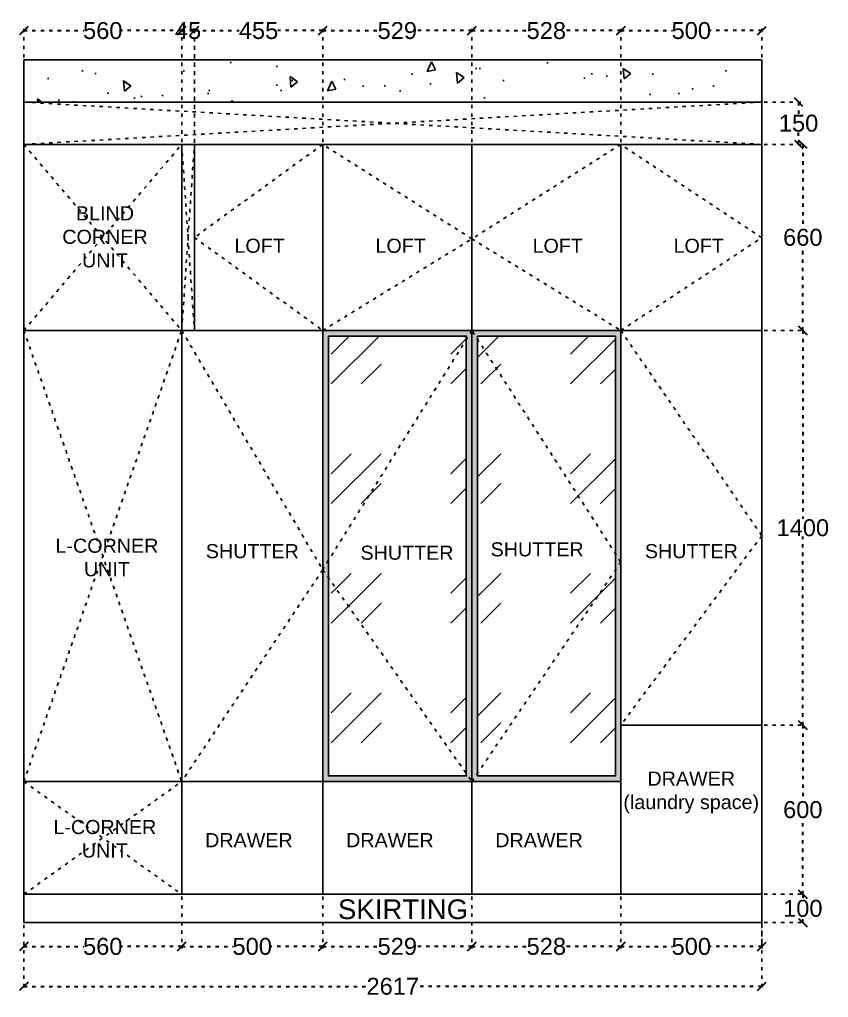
# Model space of a CAD drawing. Header units: millimetres. Extents: x 220712 to 1505573, y -354410 to 241923.
# Drawn here: x 225452 to 228320, y 85223 to 88691 of the extents above; entities that cross this region are included whole.
import ezdxf

# ---------------------------------------------------------------- set-up
doc = ezdxf.new("R2010")
doc.units = ezdxf.units.MM
doc.header["$MEASUREMENT"] = 0
doc.linetypes.add('ACAD_ISO03W100', pattern=[30, 12, -18])
doc.layers.add('Walls', color=253, linetype='Continuous')
doc.layers.add('Words', color=7, linetype='Continuous')
doc.styles.get("Standard").update_dxf_attribs({"font": 'arial.ttf'})
doc.dimstyles.get("Standard").update_dxf_attribs({"dimtxt": 60, "dimasz": 30, "dimexe": 7.75, "dimexo": 8.13, "dimgap": 0.63, "dimtad": 0, "dimtih": 1, "dimtoh": 1, "dimdec": 0, "dimzin": 0, "dimtxsty": 'Standard', "dimblk": 'OBLIQUE', "dimcen": 2.25, "dimclrd": 1, "dimclre": 1, "dimclrt": 1, "dimadec": 0, "dimazin": 0, "dimtfac": 1, "dimtdec": 0, "dimtofl": 0, "dimtmove": 0, "dimatfit": 3, "dimfxl": 1, "dimtolj": 1, "dimtzin": 0, "dimlwd": 30, "dimarcsym": 0})
pattern_1 = [(45, (0, 0), (424.26407, 0), [250, -350]), (45, (106.07, 0), (424.26407, 0), [100, -500]), (45, (0, 106.07), (424.26407, 0), [100, -500])]

# ---------------------------------------------------------------- blocks, each defined once
blk = doc.blocks.new('_Oblique')
at = {"color": 0, "linetype": 'ByBlock', "lineweight": -2}
blk.add_line((-0.5, -0.5), (0.5, 0.5), dxfattribs=at)
blk = doc.blocks.new('*D1544')
at = {"layer": 'Defpoints', "color": 0, "linetype": 'ACAD_ISO03W100', "transparency": 16777216}
for p in [(226527, 85588.5), (227056, 85588.5), (227056, 85403.5)]:
    blk.add_point(p, dxfattribs=at)
at = {"layer": 'Walls', "color": 1, "linetype": 'ACAD_ISO03W100', "lineweight": -2, "transparency": 16777216}
for p, q in [((226527, 85580.4), (226527, 85395.8)), ((227056, 85580.4), (227056, 85395.8))]:
    blk.add_line(p, q, dxfattribs=at)
at = {"layer": 'Walls', "color": 1, "linetype": 'ACAD_ISO03W100', "lineweight": 30, "transparency": 16777216}
for p, q in [((226527, 85403.5), (226724.5, 85403.5)), ((227056, 85403.5), (226858.5, 85403.5))]:
    blk.add_line(p, q, dxfattribs=at)
at = {"layer": 'Walls', "color": 1, "linetype": 'ACAD_ISO03W100', "lineweight": 30, "transparency": 16777216, "xscale": 30, "yscale": 30, "zscale": 30, "rotation": 180}
blk.add_blockref('_Oblique', (226527, 85403.5), dxfattribs=at)
at = {"layer": 'Walls', "color": 1, "linetype": 'ACAD_ISO03W100', "lineweight": 30, "transparency": 16777216, "xscale": 30, "yscale": 30, "zscale": 30}
blk.add_blockref('_Oblique', (227056, 85403.5), dxfattribs=at)
at = {"layer": 'Walls', "color": 1, "linetype": 'ACAD_ISO03W100', "transparency": 16777216, "insert": (226791.5, 85403.5), "char_height": 60, "attachment_point": 5}
blk.add_mtext('\\A1;529', dxfattribs=at)
blk = doc.blocks.new('*D1545')
at = {"layer": 'Defpoints', "color": 0, "linetype": 'ACAD_ISO03W100', "transparency": 16777216}
for p in [(226027, 85588.5), (225467, 85488.5), (226027, 85403.5)]:
    blk.add_point(p, dxfattribs=at)
at = {"layer": 'Walls', "color": 1, "linetype": 'ACAD_ISO03W100', "lineweight": -2, "transparency": 16777216}
for p, q in [((226027, 85580.4), (226027, 85395.8)), ((225467, 85480.4), (225467, 85395.8))]:
    blk.add_line(p, q, dxfattribs=at)
at = {"layer": 'Walls', "color": 1, "linetype": 'ACAD_ISO03W100', "lineweight": 30, "transparency": 16777216}
for p, q in [((225467, 85403.5), (225680.2, 85403.5)), ((226027, 85403.5), (225813.8, 85403.5))]:
    blk.add_line(p, q, dxfattribs=at)
at = {"layer": 'Walls', "color": 1, "linetype": 'ACAD_ISO03W100', "lineweight": 30, "transparency": 16777216, "xscale": 30, "yscale": 30, "zscale": 30, "rotation": 180}
blk.add_blockref('_Oblique', (225467, 85403.5), dxfattribs=at)
at = {"layer": 'Walls', "color": 1, "linetype": 'ACAD_ISO03W100', "lineweight": 30, "transparency": 16777216, "xscale": 30, "yscale": 30, "zscale": 30}
blk.add_blockref('_Oblique', (226027, 85403.5), dxfattribs=at)
at = {"layer": 'Walls', "color": 1, "linetype": 'ACAD_ISO03W100', "transparency": 16777216, "insert": (225747, 85403.5), "char_height": 60, "attachment_point": 5}
blk.add_mtext('\\A1;560', dxfattribs=at)
blk = doc.blocks.new('*D1546')
at = {"layer": 'Defpoints', "color": 0, "linetype": 'ACAD_ISO03W100', "transparency": 16777216}
for p in [(226027, 85588.5), (226527, 85588.5), (226527, 85403.5)]:
    blk.add_point(p, dxfattribs=at)
at = {"layer": 'Walls', "color": 1, "linetype": 'ACAD_ISO03W100', "lineweight": -2, "transparency": 16777216}
for p, q in [((226027, 85580.4), (226027, 85395.8)), ((226527, 85580.4), (226527, 85395.8))]:
    blk.add_line(p, q, dxfattribs=at)
at = {"layer": 'Walls', "color": 1, "linetype": 'ACAD_ISO03W100', "lineweight": 30, "transparency": 16777216}
for p, q in [((226027, 85403.5), (226210.2, 85403.5)), ((226527, 85403.5), (226343.8, 85403.5))]:
    blk.add_line(p, q, dxfattribs=at)
at = {"layer": 'Walls', "color": 1, "linetype": 'ACAD_ISO03W100', "lineweight": 30, "transparency": 16777216, "xscale": 30, "yscale": 30, "zscale": 30, "rotation": 180}
blk.add_blockref('_Oblique', (226027, 85403.5), dxfattribs=at)
at = {"layer": 'Walls', "color": 1, "linetype": 'ACAD_ISO03W100', "lineweight": 30, "transparency": 16777216, "xscale": 30, "yscale": 30, "zscale": 30}
blk.add_blockref('_Oblique', (226527, 85403.5), dxfattribs=at)
at = {"layer": 'Walls', "color": 1, "linetype": 'ACAD_ISO03W100', "transparency": 16777216, "insert": (226277, 85403.5), "char_height": 60, "attachment_point": 5}
blk.add_mtext('\\A1;500', dxfattribs=at)
blk = doc.blocks.new('*D1547')
at = {"layer": 'Defpoints', "color": 0, "linetype": 'ACAD_ISO03W100', "transparency": 16777216}
for p in [(227056, 85588.5), (227584, 85588.5), (227584, 85403.5)]:
    blk.add_point(p, dxfattribs=at)
at = {"layer": 'Walls', "color": 1, "linetype": 'ACAD_ISO03W100', "lineweight": -2, "transparency": 16777216}
for p, q in [((227056, 85580.4), (227056, 85395.8)), ((227584, 85580.4), (227584, 85395.8))]:
    blk.add_line(p, q, dxfattribs=at)
at = {"layer": 'Walls', "color": 1, "linetype": 'ACAD_ISO03W100', "lineweight": 30, "transparency": 16777216}
for p, q in [((227056, 85403.5), (227253, 85403.5)), ((227584, 85403.5), (227387, 85403.5))]:
    blk.add_line(p, q, dxfattribs=at)
at = {"layer": 'Walls', "color": 1, "linetype": 'ACAD_ISO03W100', "lineweight": 30, "transparency": 16777216, "xscale": 30, "yscale": 30, "zscale": 30, "rotation": 180}
blk.add_blockref('_Oblique', (227056, 85403.5), dxfattribs=at)
at = {"layer": 'Walls', "color": 1, "linetype": 'ACAD_ISO03W100', "lineweight": 30, "transparency": 16777216, "xscale": 30, "yscale": 30, "zscale": 30}
blk.add_blockref('_Oblique', (227584, 85403.5), dxfattribs=at)
at = {"layer": 'Walls', "color": 1, "linetype": 'ACAD_ISO03W100', "transparency": 16777216, "insert": (227320, 85403.5), "char_height": 60, "attachment_point": 5}
blk.add_mtext('\\A1;528', dxfattribs=at)
blk = doc.blocks.new('*D1548')
at = {"layer": 'Defpoints', "color": 0, "linetype": 'ACAD_ISO03W100', "transparency": 16777216}
for p in [(227584, 85588.5), (228084, 85588.5), (227584, 85403.5)]:
    blk.add_point(p, dxfattribs=at)
at = {"layer": 'Walls', "color": 1, "linetype": 'ACAD_ISO03W100', "lineweight": -2, "transparency": 16777216}
for p, q in [((227584, 85580.4), (227584, 85395.8)), ((228084, 85580.4), (228084, 85395.8))]:
    blk.add_line(p, q, dxfattribs=at)
at = {"layer": 'Walls', "color": 1, "linetype": 'ACAD_ISO03W100', "lineweight": 30, "transparency": 16777216}
for p, q in [((227584, 85403.5), (227767.2, 85403.5)), ((228084, 85403.5), (227900.8, 85403.5))]:
    blk.add_line(p, q, dxfattribs=at)
at = {"layer": 'Walls', "color": 1, "linetype": 'ACAD_ISO03W100', "lineweight": 30, "transparency": 16777216, "xscale": 30, "yscale": 30, "zscale": 30, "rotation": 180}
blk.add_blockref('_Oblique', (227584, 85403.5), dxfattribs=at)
at = {"layer": 'Walls', "color": 1, "linetype": 'ACAD_ISO03W100', "lineweight": 30, "transparency": 16777216, "xscale": 30, "yscale": 30, "zscale": 30}
blk.add_blockref('_Oblique', (228084, 85403.5), dxfattribs=at)
at = {"layer": 'Walls', "color": 1, "linetype": 'ACAD_ISO03W100', "transparency": 16777216, "insert": (227834, 85403.5), "char_height": 60, "attachment_point": 5}
blk.add_mtext('\\A1;500', dxfattribs=at)
blk = doc.blocks.new('*D1549')
at = {"layer": 'Defpoints', "color": 0, "linetype": 'ACAD_ISO03W100', "transparency": 16777216}
for p in [(228084, 85588.5), (228229.5, 85588.5), (228084, 85488.1)]:
    blk.add_point(p, dxfattribs=at)
at = {"layer": 'Walls', "color": 1, "linetype": 'ACAD_ISO03W100', "lineweight": -2, "transparency": 16777216}
for p, q in [((228092.1, 85588.5), (228237.3, 85588.5)), ((228092.1, 85488.1), (228237.3, 85488.1))]:
    blk.add_line(p, q, dxfattribs=at)
at = {"layer": 'Walls', "color": 1, "linetype": 'ACAD_ISO03W100', "lineweight": 30, "transparency": 16777216}
for p, q in [((228229.5, 85588.5), (228229.5, 85569.5)), ((228229.5, 85488.1), (228229.5, 85507))]:
    blk.add_line(p, q, dxfattribs=at)
at = {"layer": 'Walls', "color": 1, "linetype": 'ACAD_ISO03W100', "lineweight": 30, "transparency": 16777216, "xscale": 30, "yscale": 30, "zscale": 30}
for p, rotation in [((228229.5, 85588.5), 90), ((228229.5, 85488.1), 270)]:
    blk.add_blockref('_Oblique', p, dxfattribs=dict(at, rotation=rotation))
at = {"layer": 'Walls', "color": 1, "linetype": 'ACAD_ISO03W100', "transparency": 16777216, "insert": (228229.5, 85538.3), "char_height": 60, "attachment_point": 5}
blk.add_mtext('\\A1;100', dxfattribs=at)
blk = doc.blocks.new('*D1550')
at = {"layer": 'Defpoints', "color": 0, "linetype": 'ACAD_ISO03W100', "lineweight": -2, "transparency": 16777216}
for p in [(228084, 86188.5), (228229.5, 86188.5), (228084, 85588.5)]:
    blk.add_point(p, dxfattribs=at)
at = {"layer": 'Walls', "color": 1, "linetype": 'ACAD_ISO03W100', "lineweight": -2, "transparency": 16777216}
for p, q in [((228092.1, 86188.5), (228237.3, 86188.5)), ((228092.1, 85588.5), (228237.3, 85588.5))]:
    blk.add_line(p, q, dxfattribs=at)
at = {"layer": 'Walls', "color": 1, "linetype": 'ACAD_ISO03W100', "lineweight": 30, "transparency": 16777216}
for p, q in [((228229.5, 86188.5), (228229.5, 85919.8)), ((228229.5, 85588.5), (228229.5, 85857.2))]:
    blk.add_line(p, q, dxfattribs=at)
at = {"layer": 'Walls', "color": 1, "linetype": 'ACAD_ISO03W100', "lineweight": 30, "transparency": 16777216, "xscale": 30, "yscale": 30, "zscale": 30}
for p, rotation in [((228229.5, 86188.5), 90), ((228229.5, 85588.5), 270)]:
    blk.add_blockref('_Oblique', p, dxfattribs=dict(at, rotation=rotation))
at = {"layer": 'Walls', "color": 1, "linetype": 'ACAD_ISO03W100', "transparency": 16777216, "insert": (228229.5, 85888.5), "char_height": 60, "attachment_point": 5}
blk.add_mtext('\\A1;600', dxfattribs=at)
blk = doc.blocks.new('*D1551')
at = {"layer": 'Defpoints', "color": 0, "linetype": 'ACAD_ISO03W100', "lineweight": -2, "transparency": 16777216}
for p in [(228084, 87588.5), (228229.5, 87588.5), (228084, 86188.5)]:
    blk.add_point(p, dxfattribs=at)
at = {"layer": 'Walls', "color": 1, "linetype": 'ACAD_ISO03W100', "lineweight": -2, "transparency": 16777216}
for p, q in [((228092.1, 87588.5), (228237.3, 87588.5)), ((228092.1, 86188.5), (228237.3, 86188.5))]:
    blk.add_line(p, q, dxfattribs=at)
at = {"layer": 'Walls', "color": 1, "linetype": 'ACAD_ISO03W100', "lineweight": 30, "transparency": 16777216}
for p, q in [((228229.5, 87588.5), (228229.5, 86919.8)), ((228229.5, 86188.5), (228229.5, 86857.2))]:
    blk.add_line(p, q, dxfattribs=at)
at = {"layer": 'Walls', "color": 1, "linetype": 'ACAD_ISO03W100', "lineweight": 30, "transparency": 16777216, "xscale": 30, "yscale": 30, "zscale": 30}
for p, rotation in [((228229.5, 87588.5), 90), ((228229.5, 86188.5), 270)]:
    blk.add_blockref('_Oblique', p, dxfattribs=dict(at, rotation=rotation))
at = {"layer": 'Walls', "color": 1, "linetype": 'ACAD_ISO03W100', "transparency": 16777216, "insert": (228229.5, 86888.5), "char_height": 60, "attachment_point": 5}
blk.add_mtext('\\A1;1400', dxfattribs=at)
blk = doc.blocks.new('*D1552')
at = {"layer": 'Defpoints', "color": 0, "linetype": 'ACAD_ISO03W100', "transparency": 16777216}
for p in [(228084, 88248.5), (228229.5, 88248.5), (228084, 87588.5)]:
    blk.add_point(p, dxfattribs=at)
at = {"layer": 'Walls', "color": 1, "linetype": 'ACAD_ISO03W100', "lineweight": -2, "transparency": 16777216}
for p, q in [((228092.1, 88248.5), (228237.3, 88248.5)), ((228092.1, 87588.5), (228237.3, 87588.5))]:
    blk.add_line(p, q, dxfattribs=at)
at = {"layer": 'Walls', "color": 1, "linetype": 'ACAD_ISO03W100', "lineweight": 30, "transparency": 16777216}
for p, q in [((228229.5, 88248.5), (228229.5, 87949.8)), ((228229.5, 87588.5), (228229.5, 87887.2))]:
    blk.add_line(p, q, dxfattribs=at)
at = {"layer": 'Walls', "color": 1, "linetype": 'ACAD_ISO03W100', "lineweight": 30, "transparency": 16777216, "xscale": 30, "yscale": 30, "zscale": 30}
for p, rotation in [((228229.5, 88248.5), 90), ((228229.5, 87588.5), 270)]:
    blk.add_blockref('_Oblique', p, dxfattribs=dict(at, rotation=rotation))
at = {"layer": 'Walls', "color": 1, "linetype": 'ACAD_ISO03W100', "transparency": 16777216, "insert": (228229.5, 87918.5), "char_height": 60, "attachment_point": 5}
blk.add_mtext('\\A1;660', dxfattribs=at)
blk = doc.blocks.new('*D1553')
at = {"layer": 'Defpoints', "color": 0, "linetype": 'ACAD_ISO03W100', "transparency": 16777216}
for p in [(225467, 85488.5), (228084, 85488.5), (228084, 85262)]:
    blk.add_point(p, dxfattribs=at)
at = {"layer": 'Walls', "color": 1, "linetype": 'ACAD_ISO03W100', "lineweight": -2, "transparency": 16777216}
for p, q in [((225467, 85480.4), (225467, 85254.2)), ((228084, 85480.4), (228084, 85254.2))]:
    blk.add_line(p, q, dxfattribs=at)
at = {"layer": 'Walls', "color": 1, "linetype": 'ACAD_ISO03W100', "lineweight": 30, "transparency": 16777216}
for p, q in [((225467, 85262), (226684.8, 85262)), ((228084, 85262), (226866.2, 85262))]:
    blk.add_line(p, q, dxfattribs=at)
at = {"layer": 'Walls', "color": 1, "linetype": 'ACAD_ISO03W100', "lineweight": 30, "transparency": 16777216, "xscale": 30, "yscale": 30, "zscale": 30, "rotation": 180}
blk.add_blockref('_Oblique', (225467, 85262), dxfattribs=at)
at = {"layer": 'Walls', "color": 1, "linetype": 'ACAD_ISO03W100', "lineweight": 30, "transparency": 16777216, "xscale": 30, "yscale": 30, "zscale": 30}
blk.add_blockref('_Oblique', (228084, 85262), dxfattribs=at)
at = {"layer": 'Walls', "color": 1, "linetype": 'ACAD_ISO03W100', "transparency": 16777216, "insert": (226775.5, 85262), "char_height": 60, "attachment_point": 5}
blk.add_mtext('\\A1;2617', dxfattribs=at)
blk = doc.blocks.new('*D1554')
at = {"layer": 'Defpoints', "color": 0, "linetype": 'ACAD_ISO03W100', "transparency": 16777216}
for p in [(225467, 88652), (225467, 88248.5), (226027, 88248.5)]:
    blk.add_point(p, dxfattribs=at)
at = {"layer": 'Walls', "color": 1, "linetype": 'ACAD_ISO03W100', "lineweight": -2, "transparency": 16777216}
for p, q in [((225467, 88256.6), (225467, 88659.8)), ((226027, 88256.6), (226027, 88659.8))]:
    blk.add_line(p, q, dxfattribs=at)
at = {"layer": 'Walls', "color": 1, "linetype": 'ACAD_ISO03W100', "lineweight": 30, "transparency": 16777216}
for p, q in [((225467, 88652), (225680.2, 88652)), ((226027, 88652), (225813.8, 88652))]:
    blk.add_line(p, q, dxfattribs=at)
at = {"layer": 'Walls', "color": 1, "linetype": 'ACAD_ISO03W100', "lineweight": 30, "transparency": 16777216, "xscale": 30, "yscale": 30, "zscale": 30, "rotation": 180}
blk.add_blockref('_Oblique', (225467, 88652), dxfattribs=at)
at = {"layer": 'Walls', "color": 1, "linetype": 'ACAD_ISO03W100', "lineweight": 30, "transparency": 16777216, "xscale": 30, "yscale": 30, "zscale": 30}
blk.add_blockref('_Oblique', (226027, 88652), dxfattribs=at)
at = {"layer": 'Walls', "color": 1, "linetype": 'ACAD_ISO03W100', "transparency": 16777216, "insert": (225747, 88652), "char_height": 60, "attachment_point": 5}
blk.add_mtext('\\A1;560', dxfattribs=at)
blk = doc.blocks.new('*D1555')
at = {"layer": 'Defpoints', "color": 0, "linetype": 'ACAD_ISO03W100', "transparency": 16777216}
for p in [(226071.8, 88652), (226027, 88248.5), (226071.8, 88245.4)]:
    blk.add_point(p, dxfattribs=at)
at = {"layer": 'Walls', "color": 1, "linetype": 'ACAD_ISO03W100', "lineweight": -2, "transparency": 16777216}
for p, q in [((226027, 88256.6), (226027, 88659.8)), ((226071.8, 88253.6), (226071.8, 88659.8))]:
    blk.add_line(p, q, dxfattribs=at)
at = {"layer": 'Walls', "color": 1, "linetype": 'ACAD_ISO03W100', "lineweight": 30, "transparency": 16777216}
blk.add_line((226027, 88652), (226071.8, 88652), dxfattribs=at)
at = {"layer": 'Walls', "color": 1, "linetype": 'ACAD_ISO03W100', "lineweight": 30, "transparency": 16777216, "xscale": 30, "yscale": 30, "zscale": 30, "rotation": 180}
blk.add_blockref('_Oblique', (226027, 88652), dxfattribs=at)
at = {"layer": 'Walls', "color": 1, "linetype": 'ACAD_ISO03W100', "lineweight": 30, "transparency": 16777216, "xscale": 30, "yscale": 30, "zscale": 30}
blk.add_blockref('_Oblique', (226071.8, 88652), dxfattribs=at)
at = {"layer": 'Walls', "color": 1, "linetype": 'ACAD_ISO03W100', "transparency": 16777216, "insert": (226049.4, 88652), "char_height": 60, "attachment_point": 5}
blk.add_mtext('\\A1;45', dxfattribs=at)
blk = doc.blocks.new('*D1556')
at = {"layer": 'Defpoints', "color": 0, "linetype": 'ACAD_ISO03W100', "transparency": 16777216}
for p in [(226072, 88652), (226072, 88248.5), (226527, 88248.5)]:
    blk.add_point(p, dxfattribs=at)
at = {"layer": 'Walls', "color": 1, "linetype": 'ACAD_ISO03W100', "lineweight": -2, "transparency": 16777216}
for p, q in [((226072, 88256.6), (226072, 88659.8)), ((226527, 88256.6), (226527, 88659.8))]:
    blk.add_line(p, q, dxfattribs=at)
at = {"layer": 'Walls', "color": 1, "linetype": 'ACAD_ISO03W100', "lineweight": 30, "transparency": 16777216}
for p, q in [((226072, 88652), (226231.2, 88652)), ((226527, 88652), (226367.8, 88652))]:
    blk.add_line(p, q, dxfattribs=at)
at = {"layer": 'Walls', "color": 1, "linetype": 'ACAD_ISO03W100', "lineweight": 30, "transparency": 16777216, "xscale": 30, "yscale": 30, "zscale": 30, "rotation": 180}
blk.add_blockref('_Oblique', (226072, 88652), dxfattribs=at)
at = {"layer": 'Walls', "color": 1, "linetype": 'ACAD_ISO03W100', "lineweight": 30, "transparency": 16777216, "xscale": 30, "yscale": 30, "zscale": 30}
blk.add_blockref('_Oblique', (226527, 88652), dxfattribs=at)
at = {"layer": 'Walls', "color": 1, "linetype": 'ACAD_ISO03W100', "transparency": 16777216, "insert": (226299.5, 88652), "char_height": 60, "attachment_point": 5}
blk.add_mtext('\\A1;455', dxfattribs=at)
blk = doc.blocks.new('*D1557')
at = {"layer": 'Defpoints', "color": 0, "linetype": 'ACAD_ISO03W100', "transparency": 16777216}
for p in [(227056, 88652), (226527, 88248.5), (227056, 88248.5)]:
    blk.add_point(p, dxfattribs=at)
at = {"layer": 'Walls', "color": 1, "linetype": 'ACAD_ISO03W100', "lineweight": -2, "transparency": 16777216}
for p, q in [((226527, 88256.6), (226527, 88659.8)), ((227056, 88256.6), (227056, 88659.8))]:
    blk.add_line(p, q, dxfattribs=at)
at = {"layer": 'Walls', "color": 1, "linetype": 'ACAD_ISO03W100', "lineweight": 30, "transparency": 16777216}
for p, q in [((226527, 88652), (226724.5, 88652)), ((227056, 88652), (226858.5, 88652))]:
    blk.add_line(p, q, dxfattribs=at)
at = {"layer": 'Walls', "color": 1, "linetype": 'ACAD_ISO03W100', "lineweight": 30, "transparency": 16777216, "xscale": 30, "yscale": 30, "zscale": 30, "rotation": 180}
blk.add_blockref('_Oblique', (226527, 88652), dxfattribs=at)
at = {"layer": 'Walls', "color": 1, "linetype": 'ACAD_ISO03W100', "lineweight": 30, "transparency": 16777216, "xscale": 30, "yscale": 30, "zscale": 30}
blk.add_blockref('_Oblique', (227056, 88652), dxfattribs=at)
at = {"layer": 'Walls', "color": 1, "linetype": 'ACAD_ISO03W100', "transparency": 16777216, "insert": (226791.5, 88652), "char_height": 60, "attachment_point": 5}
blk.add_mtext('\\A1;529', dxfattribs=at)
blk = doc.blocks.new('*D1558')
at = {"layer": 'Defpoints', "color": 0, "linetype": 'ACAD_ISO03W100', "transparency": 16777216}
for p in [(227584, 88652), (227056, 88248.5), (227584, 88248.5)]:
    blk.add_point(p, dxfattribs=at)
at = {"layer": 'Walls', "color": 1, "linetype": 'ACAD_ISO03W100', "lineweight": -2, "transparency": 16777216}
for p, q in [((227056, 88256.6), (227056, 88659.8)), ((227584, 88256.6), (227584, 88659.8))]:
    blk.add_line(p, q, dxfattribs=at)
at = {"layer": 'Walls', "color": 1, "linetype": 'ACAD_ISO03W100', "lineweight": 30, "transparency": 16777216}
for p, q in [((227056, 88652), (227253, 88652)), ((227584, 88652), (227387, 88652))]:
    blk.add_line(p, q, dxfattribs=at)
at = {"layer": 'Walls', "color": 1, "linetype": 'ACAD_ISO03W100', "lineweight": 30, "transparency": 16777216, "xscale": 30, "yscale": 30, "zscale": 30, "rotation": 180}
blk.add_blockref('_Oblique', (227056, 88652), dxfattribs=at)
at = {"layer": 'Walls', "color": 1, "linetype": 'ACAD_ISO03W100', "lineweight": 30, "transparency": 16777216, "xscale": 30, "yscale": 30, "zscale": 30}
blk.add_blockref('_Oblique', (227584, 88652), dxfattribs=at)
at = {"layer": 'Walls', "color": 1, "linetype": 'ACAD_ISO03W100', "transparency": 16777216, "insert": (227320, 88652), "char_height": 60, "attachment_point": 5}
blk.add_mtext('\\A1;528', dxfattribs=at)
blk = doc.blocks.new('*D1559')
at = {"layer": 'Defpoints', "color": 0, "linetype": 'ACAD_ISO03W100', "transparency": 16777216}
for p in [(228084, 88652), (227584, 88248.5), (228084, 88248.5)]:
    blk.add_point(p, dxfattribs=at)
at = {"layer": 'Walls', "color": 1, "linetype": 'ACAD_ISO03W100', "lineweight": -2, "transparency": 16777216}
for p, q in [((227584, 88256.6), (227584, 88659.8)), ((228084, 88256.6), (228084, 88659.8))]:
    blk.add_line(p, q, dxfattribs=at)
at = {"layer": 'Walls', "color": 1, "linetype": 'ACAD_ISO03W100', "lineweight": 30, "transparency": 16777216}
for p, q in [((227584, 88652), (227767.2, 88652)), ((228084, 88652), (227900.8, 88652))]:
    blk.add_line(p, q, dxfattribs=at)
at = {"layer": 'Walls', "color": 1, "linetype": 'ACAD_ISO03W100', "lineweight": 30, "transparency": 16777216, "xscale": 30, "yscale": 30, "zscale": 30, "rotation": 180}
blk.add_blockref('_Oblique', (227584, 88652), dxfattribs=at)
at = {"layer": 'Walls', "color": 1, "linetype": 'ACAD_ISO03W100', "lineweight": 30, "transparency": 16777216, "xscale": 30, "yscale": 30, "zscale": 30}
blk.add_blockref('_Oblique', (228084, 88652), dxfattribs=at)
at = {"layer": 'Walls', "color": 1, "linetype": 'ACAD_ISO03W100', "transparency": 16777216, "insert": (227834, 88652), "char_height": 60, "attachment_point": 5}
blk.add_mtext('\\A1;500', dxfattribs=at)
blk = doc.blocks.new('*D1592')
at = {"layer": 'Defpoints', "color": 0, "linetype": 'ACAD_ISO03W100', "transparency": 16777216}
for p in [(228084, 88398.5), (228214.5, 88398.5), (228084, 88248.5)]:
    blk.add_point(p, dxfattribs=at)
at = {"layer": 'Walls', "color": 1, "linetype": 'ACAD_ISO03W100', "lineweight": -2, "transparency": 16777216}
for p, q in [((228092.1, 88398.5), (228222.3, 88398.5)), ((228092.1, 88248.5), (228222.3, 88248.5))]:
    blk.add_line(p, q, dxfattribs=at)
at = {"layer": 'Walls', "color": 1, "linetype": 'ACAD_ISO03W100', "lineweight": 30, "transparency": 16777216}
for p, q in [((228214.5, 88398.5), (228214.5, 88354.8)), ((228214.5, 88248.5), (228214.5, 88292.2))]:
    blk.add_line(p, q, dxfattribs=at)
at = {"layer": 'Walls', "color": 1, "linetype": 'ACAD_ISO03W100', "lineweight": 30, "transparency": 16777216, "xscale": 30, "yscale": 30, "zscale": 30}
for p, rotation in [((228214.5, 88398.5), 90), ((228214.5, 88248.5), 270)]:
    blk.add_blockref('_Oblique', p, dxfattribs=dict(at, rotation=rotation))
at = {"layer": 'Walls', "color": 1, "linetype": 'ACAD_ISO03W100', "transparency": 16777216, "insert": (228214.5, 88323.5), "char_height": 60, "attachment_point": 5}
blk.add_mtext('\\A1;150', dxfattribs=at)

msp = doc.modelspace()

# ---------------------------------------------------------------- hatches: boundary and pattern name
at = {"layer": 'Walls', "linetype": 'ACAD_ISO03W100', "true_color": 0xc7c8ca}
h = msp.add_hatch(dxfattribs=at)
h.set_pattern_fill('AR-CONC', color=9, scale=50, angle=45)
h.set_pattern_definition([(95, (0, 0), (275.776, 231.40354), [37.5, -412.5]), (40, (0, 0), (-314.9961, 216.8841), [30, -330]), (145.45144, (22.98, 19.3), (-39.2201, 448.2876), [31.8701, -350.57106]), (91.1842, (-70.7, 70.7), (435.8467, 318.8069), [56.25, -618.75]), (141.63564, (-34.4, 97.3), (-13.95, 674.8558), [47.8052, -525.8569]), (36.18416, (-70.7, 70.7), (-13.95, 674.8558), [45, -495]), (66, (-17.68, 88.4), (353.3858, 68.69124), [37.5, -412.5]), (11, (-17.68, 88.4), (-170.3543, 342.4042), [30, -330]), (116.45144, (11.77, 94.1), (183.0315, 411.09545), [31.8701, -350.57106]), (82.5, (0, 0), (-113.39659, 121.99491), [0, -326, 0, -335, 0, -331.25]), (52.5, (0, 0), (-46.43647, 232.45472), [0, -191, 0, -318.5, 0, -126.25]), (12.5, (-78.84, -78.84), (196.70908, 180.76038), [0, -125, 0, -390, 0, -517.5]), (2.5, (-114.2, -114.2), (170.795, 241.5799), [0, -162.5, 0, -259, 0, -367.5])])
h.paths.add_polyline_path([(228084, 88398.5), (228084, 88548.5), (225467, 88548.5), (225467, 88398.5)])
at = {"layer": 'Walls', "linetype": 'ACAD_ISO03W100', "true_color": 0x000000}
h = msp.add_hatch(color=18, dxfattribs=at)
h.dxf.hatch_style = 1
h.paths.add_polyline_path([(227584, 87588.5), (227056, 87588.5), (227076, 87557.4), (227076, 87568.5), (227565, 87568.5), (227565, 86796.6), (227584, 86767)])
h.paths.add_polyline_path([(227076, 87557.4), (227056, 87588.5), (227056, 85988.5), (227076, 86018)])
h.paths.add_polyline_path([(227584, 86767), (227565, 86739), (227565, 86008.5), (227076, 86008.5), (227076, 86018), (227056, 85988.5), (227584, 85988.5)])
h.paths.add_polyline_path([(227584, 86767), (227565, 86796.6), (227565, 86739)])
h.paths.add_polyline_path([(227056, 87588.5), (227036, 87556.4), (227036, 86016.9), (227056, 85988.5)])
h.paths.add_polyline_path([(227056, 87588.5), (226527, 87588.5), (226527, 86740), (226547, 86772.1), (226547, 87568.5), (227036, 87568.5), (227036, 87556.4)])
h.paths.add_polyline_path([(226547, 86711.6), (226527, 86740), (226527, 85988.5), (227056, 85988.5), (227036, 86016.9), (227036, 86008.5), (226547, 86008.5)])
h.paths.add_polyline_path([(226547, 86772.1), (226527, 86740), (226547, 86711.6)])
at = {"layer": 'Walls', "linetype": 'ACAD_ISO03W100', "true_color": 0xadddf7}
h = msp.add_hatch(dxfattribs=at)
h.set_pattern_fill('GOST_GLASS', color=141, scale=50)
h.set_pattern_definition(pattern_1)
h.paths.add_polyline_path([(227036, 87556.4), (226547, 86772.1), (226547, 86711.6), (227036, 86016.9)])
h.paths.add_polyline_path([(227036, 87556.4), (227036, 87568.5), (226547, 87568.5), (226547, 86772.1)])
h.paths.add_polyline_path([(227076, 87557.4), (227076, 86018), (227565, 86739), (227565, 86796.6)])
h.paths.add_polyline_path([(227565, 87568.5), (227076, 87568.5), (227076, 87557.4), (227565, 86796.6)])
h.paths.add_polyline_path([(226647.3, 86747.1), (227002.2, 86747.1), (227002.2, 86850.1), (226647.3, 86850.1)], flags=24)
h.paths.add_polyline_path([(227108.8, 86759.1), (227463.7, 86759.1), (227463.7, 86862.1), (227108.8, 86862.1)], flags=24)
h = msp.add_hatch(dxfattribs=at)
h.set_pattern_fill('GOST_GLASS', color=141, scale=50)
h.set_pattern_definition(pattern_1)
h.paths.add_polyline_path([(227565, 86739), (227076, 86018), (227076, 86008.5), (227565, 86008.5)])
h.paths.add_polyline_path([(226547, 86711.6), (226547, 86008.5), (227036, 86008.5), (227036, 86016.9)])

# ---------------------------------------------------------------- linework, layer by layer
at = {"layer": 'Walls', "color": 18, "true_color": 0x000000}
for p, q in [((225467, 88548.5), (225467, 85488.5)), ((225467, 88548.5), (228084, 88548.5)), ((228084, 88548.5), (228084, 85488.5)), ((225467, 88398.5), (228084, 88398.5)), ((225467, 88248.5), (228084, 88248.5)), ((227584, 86188.5), (228084, 86188.5)), ((225467, 85988.5), (227584, 85988.5)), ((225467, 85588.5), (228084, 85588.5)), ((225467, 85488.5), (228084, 85488.5))]:
    msp.add_line(p, q, dxfattribs=at)
at = {"layer": 'Walls', "color": 159, "true_color": 0x22346e}
for p, q in [((226027, 88248.5), (226027, 85588.5)), ((226072, 88248.5), (226072, 87588.5)), ((226527, 88248.5), (226527, 85588.5)), ((227056, 88248.5), (227056, 85588.5)), ((227584, 88248.5), (227584, 85588.5)), ((228084, 87588.5), (225467, 87588.5))]:
    msp.add_line(p, q, dxfattribs=at)
at = {"layer": 'Walls', "color": 240, "linetype": 'ACAD_ISO03W100', "true_color": 0xed1f24}
for points in [[(225467, 88248.5), (228084, 88398.5), (228084, 88248.5), (225467, 88398.5)], [(226027, 88248.5), (226072, 87588.5), (226027, 87588.5), (226072, 88248.5)]]:
    msp.add_lwpolyline(points, dxfattribs=at)
at = {"layer": 'Walls', "color": 9, "linetype": 'ACAD_ISO03W100', "true_color": 0xc7c8ca}
for points in [[(225467, 87588.5), (226027, 88248.5), (225467, 88248.5), (226027, 87588.5)], [(226527, 88248.5), (226072, 87918.5), (226527, 87588.5), (227056, 87913.5), (226527, 88248.5)], [(227584, 88248.5), (227056, 87913.5), (227584, 87588.5), (228084, 87917.5), (227584, 88248.5)], [(225467, 87588.5), (226027, 85988.5), (225467, 85988.5), (226027, 87588.5)], [(226027, 87588.5), (226527, 86740), (226027, 85988.5)], [(227056, 87588.5), (226527, 86740), (227056, 85988.5), (227584, 86767), (227056, 87588.5)], [(227584, 87588.5), (228084, 86860.5), (227584, 86188.5)], [(225467, 85588.5), (226027, 85988.5), (225467, 85988.5), (226027, 85588.5)]]:
    msp.add_lwpolyline(points, dxfattribs=at)
at = {"layer": 'Walls', "color": 159, "true_color": 0x22346e}
for points in [[(226547, 87568.5), (227036, 87568.5), (227036, 86008.5), (226547, 86008.5)], [(227076, 87568.5), (227565, 87568.5), (227565, 86008.5), (227076, 86008.5)]]:
    msp.add_lwpolyline(points, close=True, dxfattribs=at)

# ---------------------------------------------------------------- texts
at = {"color": 7, "char_height": 50, "attachment_point": 1}
for s, insert in [('\\pxqc;BLIND CORNER \\PUNIT', (225523.5, 88029)), ('\\pxqc;LOFT', (226072, 87914)), ('\\pxqc;LOFT', (226572, 87914)), ('\\pxqc;LOFT', (227129, 87914)), ('\\pxqc;LOFT', (227629, 87914)), ('\\pxqc;L-CORNER \\PUNIT', (225530.5, 86850)), ('\\pxqc;SHUTTER', (226046, 86830.7)), ('\\pxqc;SHUTTER', (226594.5, 86825.2)), ('\\pxqc;SHUTTER', (227056, 86837.2)), ('\\pxqc;SHUTTER', (227603, 86830.7)), ('\\pxqc;L-CORNER \\PUNIT', (225523, 85852.1))]:
    msp.add_mtext_dynamic_manual_height_columns(s, width=462.73, gutter_width=1213, heights=[0], dxfattribs=dict(at, insert=insert))
at = {"insert": (226581, 85570.4), "char_height": 70, "attachment_point": 1}
msp.add_mtext_dynamic_manual_height_columns('SKIRTING', width=1609.978, gutter_width=12.5, heights=[0], dxfattribs=at)
at = {"layer": 'Words', "color": 0, "char_height": 50, "attachment_point": 1}
for s, width, insert in [('\\pxqc;DRAWER\\P(laundry space)', 480.605, (227593.5, 86024)), ('DRAWER', 795.826, (226110, 85805.5)), ('DRAWER', 795.826, (226610, 85805.5)), ('DRAWER', 795.826, (227139, 85805.5))]:
    msp.add_mtext_dynamic_manual_height_columns(s, width=width, gutter_width=866.4, heights=[440.1], dxfattribs=dict(at, insert=insert))

# ---------------------------------------------------------------- dimensions: what is measured, and where the dimension line sits
at = {"layer": 'Walls', "color": 159, "linetype": 'ACAD_ISO03W100', "true_color": 0x22346e}
for base, p1, p2, picture, middle in [((225467, 88652), (226027, 88248.5), (225467, 88248.5), '*D1554', (225747, 88652)), ((226072, 88652), (226527, 88248.5), (226072, 88248.5), '*D1556', (226299.5, 88652)), ((227056, 88652), (226527, 88248.5), (227056, 88248.5), '*D1557', (226791.5, 88652)), ((227584, 88652), (227056, 88248.5), (227584, 88248.5), '*D1558', (227320, 88652)), ((228084, 88652), (227584, 88248.5), (228084, 88248.5), '*D1559', (227834, 88652)), ((226027, 85403.5), (225467, 85488.5), (226027, 85588.5), '*D1545', (225747, 85403.5)), ((226527, 85403.5), (226027, 85588.5), (226527, 85588.5), '*D1546', (226277, 85403.5)), ((227584, 85403.5), (227056, 85588.5), (227584, 85588.5), '*D1547', (227320, 85403.5)), ((227584, 85403.5), (228084, 85588.5), (227584, 85588.5), '*D1548', (227834, 85403.5)), ((228084, 85262), (225467, 85488.5), (228084, 85488.5), '*D1553', (226775.5, 85262))]:
    dim = msp.add_linear_dim(base=base, p1=p1, p2=p2, dimstyle='Standard', dxfattribs=at)
    dim.commit()
    dim.dimension.update_dxf_attribs({"geometry": picture, "text_midpoint": middle})
dim = msp.add_linear_dim(base=(226071.8, 88652), p1=(226027, 88248.5), p2=(226071.8, 88245.4), dimstyle='Standard', dxfattribs=at)
dim.commit()
dim.dimension.update_dxf_attribs({"geometry": '*D1555', "text_midpoint": (226049.4, 88652), "dimtype": 160})
at = {"layer": 'Walls', "color": 240, "linetype": 'ACAD_ISO03W100', "true_color": 0xed1f24}
dim = msp.add_linear_dim(base=(228214.5, 88398.5), p1=(228084, 88248.5), p2=(228084, 88398.5), angle=90, dimstyle='Standard', dxfattribs=at)
dim.commit()
dim.dimension.update_dxf_attribs({"geometry": '*D1592', "text_midpoint": (228214.5, 88323.5)})
at = {"layer": 'Walls', "color": 159, "linetype": 'ACAD_ISO03W100', "true_color": 0x22346e}
for base, p1, p2, picture, middle in [((228229.5, 88248.5), (228084, 87588.5), (228084, 88248.5), '*D1552', (228229.5, 87918.5)), ((228229.5, 87588.5), (228084, 86188.5), (228084, 87588.5), '*D1551', (228229.5, 86888.5)), ((228229.5, 86188.5), (228084, 85588.5), (228084, 86188.5), '*D1550', (228229.5, 85888.5)), ((228229.5, 85588.5), (228084, 85488.1), (228084, 85588.5), '*D1549', (228229.5, 85538.3))]:
    dim = msp.add_linear_dim(base=base, p1=p1, p2=p2, angle=90, dimstyle='Standard', dxfattribs=at)
    dim.commit()
    dim.dimension.update_dxf_attribs({"geometry": picture, "text_midpoint": middle})
at = {"layer": 'Walls', "color": 9, "linetype": 'ACAD_ISO03W100', "true_color": 0xc7c8ca}
dim = msp.add_linear_dim(base=(227056, 85403.5), p1=(226527, 85588.5), p2=(227056, 85588.5), dimstyle='Standard', dxfattribs=at)
dim.commit()
dim.dimension.update_dxf_attribs({"geometry": '*D1544', "text_midpoint": (226791.5, 85403.5)})

doc.saveas('drawing.dxf')
